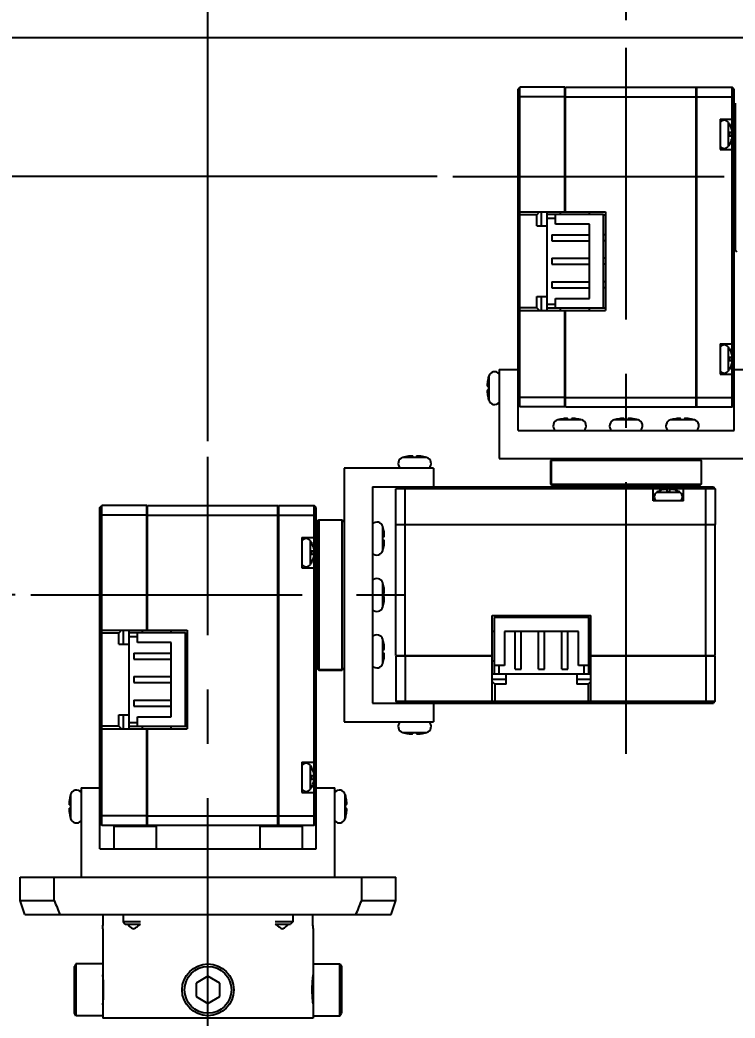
# Model space of a CAD drawing. Header units: millimetres. Extents: x 0 to 1400, y 0 to 990.
# Drawn here: x 659.7 to 735.8, y 822 to 928.2 of the extents above; entities that cross this region are included whole.
import ezdxf

# ---------------------------------------------------------------- set-up
doc = ezdxf.new("R2010")
doc.units = ezdxf.units.MM
doc.header["$LTSCALE"] = 77
doc.linetypes.add('CENTER', pattern=[0.6, 0.375, -0.075, 0.075, -0.075])
doc.layers.get('0').update_dxf_attribs({"linetype": 'CONTINUOUS'})
for name, color, linetype in [('02___PRT_ALL_AXES', 7, 'CONTINUOUS'), ('3_ALL_AXES', 7, 'CONTINUOUS'), ('7_ALL_FEATURES', 7, 'CONTINUOUS')]:
    doc.layers.add(name, color=color, linetype=linetype)
doc.styles.get("Standard").update_dxf_attribs({"font": 'txt', "width": 0.8})
doc.dimstyles.new('DIMSTYLE_1', dxfattribs={"dimtxt": 7.666667, "dimasz": 6.666667, "dimexe": 1, "dimexo": 0.5, "dimgap": 0.575, "dimtad": 1, "dimdsep": 46, "dimtxsty": 'Standard', "dimblk": '_FILLED', "dimblk1": '_FILLED', "dimblk2": '_FILLED', "dimcen": 0.09, "dimazin": 2, "dimtp": 0.01, "dimtm": 0.01, "dimtfac": 1, "dimtofl": 0, "dimtmove": 0, "dimatfit": 3, "dimldrblk": '_FILLED', "dimfxl": 0, "dimtolj": 1, "dimarcsym": 0})
doc.dimstyles.new('DIMSTYLE_2', dxfattribs={"dimtxt": 7.666667, "dimasz": 6.666667, "dimexe": 1, "dimexo": 0.5, "dimgap": 0.575, "dimtad": 1, "dimdec": 0, "dimdsep": 46, "dimtxsty": 'Standard', "dimblk": '_FILLED', "dimblk1": '_FILLED', "dimblk2": '_FILLED', "dimcen": 0.09, "dimazin": 2, "dimtp": 0.01, "dimtm": 0.01, "dimtfac": 1, "dimtdec": 0, "dimtofl": 0, "dimtmove": 0, "dimatfit": 3, "dimldrblk": '_FILLED', "dimfxl": 0, "dimtolj": 1, "dimarcsym": 0})
doc.dimstyles.new('DIMSTYLE_3', dxfattribs={"dimtxt": 7.666667, "dimasz": 6.666667, "dimexe": 1, "dimexo": 0.5, "dimgap": 0.575, "dimtad": 1, "dimdec": 1, "dimdsep": 46, "dimtxsty": 'Standard', "dimblk": '_FILLED', "dimblk1": '_FILLED', "dimblk2": '_FILLED', "dimcen": 0.09, "dimazin": 2, "dimtp": 0.01, "dimtm": 0.01, "dimtfac": 1, "dimtdec": 1, "dimtofl": 0, "dimtmove": 0, "dimatfit": 3, "dimldrblk": '_FILLED', "dimfxl": 0, "dimtolj": 1, "dimarcsym": 0})

# ---------------------------------------------------------------- blocks, each defined once
blk = doc.blocks.new('_FILLED')
at = {"color": 0, "linetype": 'ByBlock'}
blk.add_solid([(0, 0), (-1, 0.125), (-1, -0.125)], dxfattribs=at)
blk = doc.blocks.new('*D3')
at = {"color": 2, "linetype": 'Continuous'}
for p, q in [((704.1, 911.55), (578.87, 911.55)), ((582.21, 911.55), (582.21, 889.3)), ((582.21, 867.05), (582.21, 889.3)), ((659.19, 867.05), (578.87, 867.05))]:
    blk.add_line(p, q, dxfattribs=at)
at = {"color": 2, "linetype": 'Continuous', "xscale": 6.666666666699999, "yscale": 6.666666666699999, "zscale": 6.666666666699999}
for p, rotation in [((582.21, 911.55), 90), ((582.21, 867.05), 270)]:
    blk.add_blockref('_FILLED', p, dxfattribs=dict(at, rotation=rotation))
at = {"color": 2, "linetype": 'Continuous', "insert": (572.62, 889.3), "char_height": 7.667, "width": 24.5333, "attachment_point": 2, "rotation": 90, "line_spacing_factor": 0.9}
blk.add_mtext('44.5', dxfattribs=at)
blk = doc.blocks.new('*D5')
at = {"color": 2, "linetype": 'Continuous'}
for p, q in [((870.9, 857.98), (870.9, 245.62)), ((593.21, 283.58), (593.21, 245.62)), ((593.21, 248.95), (732.06, 248.95)), ((870.9, 248.95), (732.06, 248.95))]:
    blk.add_line(p, q, dxfattribs=at)
at = {"color": 2, "linetype": 'Continuous', "xscale": 6.666666666699999, "yscale": 6.666666666699999, "zscale": 6.666666666699999, "rotation": 180}
blk.add_blockref('_FILLED', (593.21, 248.95), dxfattribs=at)
at = {"color": 2, "linetype": 'Continuous', "xscale": 6.666666666699999, "yscale": 6.666666666699999, "zscale": 6.666666666699999}
blk.add_blockref('_FILLED', (870.9, 248.95), dxfattribs=at)
at = {"color": 2, "linetype": 'Continuous', "insert": (732.06, 258.53), "char_height": 7.667, "width": 18.4, "attachment_point": 2, "line_spacing_factor": 0.9}
blk.add_mtext('278', dxfattribs=at)
blk = doc.blocks.new('*D6')
at = {"color": 2, "linetype": 'Continuous'}
for p, q in [((744.9, 926.32), (560.24, 926.32)), ((563.57, 926.32), (563.57, 605.78)), ((563.57, 285.25), (563.57, 605.78)), ((756.55, 285.25), (560.24, 285.25))]:
    blk.add_line(p, q, dxfattribs=at)
at = {"color": 2, "linetype": 'Continuous', "xscale": 6.666666666699999, "yscale": 6.666666666699999, "zscale": 6.666666666699999}
for p, rotation in [((563.57, 926.32), 90), ((563.57, 285.25), 270)]:
    blk.add_blockref('_FILLED', p, dxfattribs=dict(at, rotation=rotation))
at = {"color": 2, "linetype": 'Continuous', "insert": (553.99, 605.78), "char_height": 7.667, "width": 30.6667, "attachment_point": 2, "rotation": 90, "line_spacing_factor": 0.9}
blk.add_mtext('641.1', dxfattribs=at)
blk = doc.blocks.new('*D7')
at = {"color": 2, "linetype": 'Continuous'}
for p, q in [((724.21, 928.2), (724.21, 941.05)), ((849.21, 911.81), (849.21, 941.05)), ((724.21, 937.72), (786.71, 937.72)), ((849.21, 937.72), (786.71, 937.72))]:
    blk.add_line(p, q, dxfattribs=at)
at = {"color": 2, "linetype": 'Continuous', "xscale": 6.666666666699999, "yscale": 6.666666666699999, "zscale": 6.666666666699999, "rotation": 180}
blk.add_blockref('_FILLED', (724.21, 937.72), dxfattribs=at)
at = {"color": 2, "linetype": 'Continuous', "xscale": 6.666666666699999, "yscale": 6.666666666699999, "zscale": 6.666666666699999}
blk.add_blockref('_FILLED', (849.21, 937.72), dxfattribs=at)
at = {"color": 2, "linetype": 'Continuous', "insert": (786.71, 947.3), "char_height": 7.667, "width": 18.4, "attachment_point": 2, "line_spacing_factor": 0.9}
blk.add_mtext('125', dxfattribs=at)
blk = doc.blocks.new('*D9')
at = {"color": 2, "linetype": 'Continuous'}
for p, q in [((679.71, 883.41), (679.71, 940.92)), ((724.21, 928.2), (724.21, 940.92)), ((679.71, 937.59), (701.96, 937.59)), ((724.21, 937.59), (701.96, 937.59))]:
    blk.add_line(p, q, dxfattribs=at)
at = {"color": 2, "linetype": 'Continuous', "xscale": 6.666666666699999, "yscale": 6.666666666699999, "zscale": 6.666666666699999, "rotation": 180}
blk.add_blockref('_FILLED', (679.71, 937.59), dxfattribs=at)
at = {"color": 2, "linetype": 'Continuous', "xscale": 6.666666666699999, "yscale": 6.666666666699999, "zscale": 6.666666666699999}
blk.add_blockref('_FILLED', (724.21, 937.59), dxfattribs=at)
at = {"color": 2, "linetype": 'Continuous', "insert": (701.96, 947.17), "char_height": 7.667, "width": 24.5333, "attachment_point": 2, "line_spacing_factor": 0.9}
blk.add_mtext('44.5', dxfattribs=at)

msp = doc.modelspace()

# ---------------------------------------------------------------- linework, layer by layer
at = {"color": 2, "linetype": 'Continuous'}
for p, q in [((735.712, 918.348), (735.812, 918.348)), ((735.712, 916.748), (735.812, 916.748)), ((735.712, 912.348), (735.812, 912.348)), ((735.712, 910.748), (735.812, 910.748)), ((735.712, 906.348), (735.812, 906.348)), ((735.712, 904.748), (735.812, 904.748)), ((717.412, 878.548), (717.412, 878.648)), ((719.012, 878.548), (719.012, 878.648)), ((723.412, 878.548), (723.412, 878.648)), ((725.012, 878.548), (725.012, 878.648)), ((729.412, 878.548), (729.412, 878.648)), ((731.012, 878.548), (731.012, 878.648)), ((691.212, 873.848), (691.312, 873.848)), ((691.212, 872.248), (691.312, 872.248)), ((691.212, 867.848), (691.312, 867.848)), ((691.212, 866.248), (691.312, 866.248)), ((691.212, 861.848), (691.312, 861.848)), ((691.212, 860.248), (691.312, 860.248))]:
    msp.add_line(p, q, dxfattribs=at)
at = {"layer": '02___PRT_ALL_AXES', "color": 7, "linetype": 'CENTER'}
for p, q in [((724.212, 850.161), (724.212, 926.531)), ((705.771, 911.548), (745.045, 911.548)), ((679.712, 631.767), (679.712, 881.746)), ((660.86, 867.048), (700.545, 867.048))]:
    msp.add_line(p, q, dxfattribs=at)
at = {"layer": '02___PRT_ALL_AXES', "color": 7, "linetype": 'Continuous'}
for p, q in [((710.712, 881.548), (737.712, 881.548)), ((694.212, 880.548), (694.212, 853.548)), ((659.712, 834.548), (659.712, 837.048)), ((699.712, 834.548), (699.712, 837.048)), ((668.558, 832.048), (668.558, 833.048)), ((690.866, 832.048), (690.866, 833.048)), ((668.512, 831.552), (668.512, 831.558)), ((668.512, 831.552), (668.512, 831.557)), ((668.512, 831.552), (668.512, 827.798)), ((690.912, 831.558), (690.912, 831.552)), ((690.912, 831.557), (690.912, 831.552)), ((690.912, 831.552), (690.912, 827.798)), ((668.524, 826.549), (668.512, 826.648)), ((690.9, 826.549), (690.912, 826.648)), ((690.9, 823.546), (690.899, 823.552))]:
    msp.add_line(p, q, dxfattribs=at)
for centre, radius, start, end in [((686.875, 831.428), 4.039, 1.83606, 8.82856), ((654.483, 825.198), 14.138, 352.93135, 353.28849), ((704.876, 825.19), 14.073, 186.70941, 187.06925)]:
    msp.add_arc(centre, radius, start, end, dxfattribs=at)
for points, knots in [([(668.512, 831.557), (668.513, 831.589), (668.52, 831.753), (668.537, 831.917), (668.558, 832.048)], [0, 0, 0, 0, 0.1933276, 1, 1, 1, 1]), ([(671.108, 832.048), (671.195, 831.969), (671.327, 831.851), (671.508, 831.702), (671.603, 831.63), (671.653, 831.6)], [0, 0, 0, 0, 0.4982765, 0.7499344, 1, 1, 1, 1]), ([(671.792, 831.552), (671.826, 831.552), (671.896, 831.575), (672.019, 831.653), (672.171, 831.765), (672.355, 831.906), (672.479, 832), (672.541, 832.048)], [0, 0, 0, 0, 0.1133558, 0.2339217, 0.4841995, 0.740189, 1, 1, 1, 1]), ([(686.882, 832.048), (686.945, 832), (687.068, 831.906), (687.252, 831.765), (687.404, 831.653), (687.528, 831.575), (687.597, 831.552), (687.631, 831.552)], [0, 0, 0, 0, 0.2598109, 0.5158003, 0.766078, 0.8866437, 1, 1, 1, 1]), ([(687.77, 831.6), (687.821, 831.63), (687.915, 831.702), (688.097, 831.851), (688.229, 831.969), (688.315, 832.048)], [0, 0, 0, 0, 0.2500656, 0.5017235, 1, 1, 1, 1]), ([(668.524, 823.546), (668.582, 824.044), (668.643, 825.048), (668.582, 826.052), (668.524, 826.55)], [0, 0, 0, 0, 0.5002007, 1, 1, 1, 1]), ([(690.899, 823.552), (690.841, 824.051), (690.781, 825.054), (690.842, 826.056), (690.9, 826.551)], [0, 0, 0, 0, 0.5024403, 1, 1, 1, 1])]:
    msp.add_open_spline(points, degree=3, knots=knots, dxfattribs=at)
for points in [[(671.653, 831.6), (671.695, 831.575), (671.743, 831.552), (671.792, 831.552)], [(687.631, 831.552), (687.68, 831.552), (687.728, 831.575), (687.77, 831.6)]]:
    msp.add_open_spline(points, degree=3, dxfattribs=at)
at = {"layer": '3_ALL_AXES', "color": 9, "linetype": 'Continuous'}
for p, q in [((709.592, 890.323), (709.592, 887.773)), ((719.487, 885.667), (716.937, 885.667)), ((725.487, 885.667), (722.937, 885.667)), ((731.487, 885.667), (728.937, 885.667)), ((702.987, 881.667), (700.437, 881.667)), ((698.332, 871.773), (698.332, 874.323)), ((698.332, 865.773), (698.332, 868.323)), ((698.332, 859.773), (698.332, 862.323)), ((700.437, 852.428), (702.987, 852.428)), ((665.092, 845.823), (665.092, 843.273)), ((694.332, 843.273), (694.332, 845.823))]:
    msp.add_line(p, q, dxfattribs=at)
at = {"layer": '3_ALL_AXES', "color": 7, "linetype": 'Continuous'}
for centre, start, end in [((710.223, 890.14), 41.99703, 163.90839), ((710.223, 887.955), 196.09161, 318.00297), ((717.119, 885.036), 106.09161, 228.00297), ((719.305, 885.036), 311.99703, 73.90839), ((723.119, 885.036), 106.09161, 228.00297), ((725.305, 885.036), 311.99703, 73.90839), ((729.119, 885.036), 106.09161, 228.00297), ((731.305, 885.036), 311.99703, 73.90839), ((700.619, 881.036), 106.09161, 228.00297), ((702.805, 881.036), 311.99703, 73.90839), ((697.7, 874.14), 16.09161, 138.00297), ((697.7, 871.955), 221.99703, 343.90839), ((697.7, 868.14), 16.09161, 138.00297), ((697.7, 865.955), 221.99703, 343.90839), ((697.7, 862.14), 16.09161, 138.00297), ((697.7, 859.955), 221.99703, 343.90839), ((700.619, 853.059), 131.99703, 253.90839), ((702.805, 853.059), 286.09161, 48.00297), ((665.723, 845.64), 41.99703, 163.90839), ((693.7, 845.64), 16.09161, 138.00297), ((665.723, 843.455), 196.09161, 318.00297), ((693.7, 843.455), 221.99703, 343.90839)]:
    msp.add_arc(centre, 0.657, start, end, dxfattribs=at)
at = {"layer": '7_ALL_FEATURES', "color": 7, "linetype": 'Continuous'}
for p, q in [((712.712, 920.848), (712.912, 921.048)), ((712.712, 884.548), (712.712, 920.848)), ((712.912, 887.048), (712.912, 921.048)), ((717.712, 921.048), (712.912, 921.048)), ((717.712, 907.798), (717.712, 921.048)), ((717.762, 920.598), (717.712, 920.598)), ((717.762, 907.798), (717.762, 921.048)), ((717.762, 921.048), (731.662, 921.048)), ((731.662, 887.048), (731.662, 921.048)), ((731.662, 920.598), (731.712, 920.598)), ((731.712, 921.048), (731.712, 887.048)), ((731.712, 921.048), (735.512, 921.048)), ((735.512, 887.048), (735.512, 921.048)), ((735.712, 920.848), (735.512, 921.048)), ((735.712, 884.548), (735.712, 920.848)), ((712.912, 920.048), (712.712, 919.965)), ((717.712, 920.048), (712.912, 920.048)), ((717.762, 919.861), (717.712, 919.861)), ((717.762, 920.048), (731.662, 920.048)), ((731.662, 919.861), (731.712, 919.861)), ((731.712, 920.048), (735.512, 920.048)), ((735.712, 919.965), (735.512, 920.048)), ((735.812, 918.448), (735.712, 918.348)), ((735.812, 919.348), (735.812, 903.791)), ((735.814, 919.348), (735.812, 919.348)), ((734.212, 917.648), (734.212, 914.448)), ((734.212, 917.648), (735.512, 917.648)), ((735.712, 917.848), (735.512, 917.648)), ((735.217, 917.148), (735.217, 917.133)), ((735.217, 916.224), (735.217, 915.871)), ((735.421, 916.224), (735.217, 916.224)), ((735.812, 916.648), (735.712, 916.748)), ((735.217, 915.871), (735.421, 915.871)), ((734.212, 914.448), (735.512, 914.448)), ((735.217, 914.962), (735.217, 914.948)), ((735.712, 914.248), (735.512, 914.448)), ((735.812, 912.448), (735.712, 912.348)), ((735.812, 910.648), (735.712, 910.748)), ((712.712, 907.998), (712.912, 907.798)), ((712.912, 907.798), (722.012, 907.798)), ((714.712, 907.498), (715.012, 907.798)), ((715.212, 906.298), (715.212, 907.798)), ((715.812, 897.298), (715.812, 907.798)), ((717.212, 907.798), (717.212, 907.548)), ((720.312, 907.548), (720.312, 907.798)), ((722.012, 907.798), (722.012, 897.298)), ((712.712, 907.58), (712.912, 907.498)), ((714.712, 907.498), (712.912, 907.498)), ((714.712, 906.298), (714.712, 907.498)), ((715.812, 907.548), (721.812, 907.548)), ((716.712, 907.098), (715.812, 907.098)), ((716.712, 906.498), (716.712, 907.548)), ((721.812, 897.548), (721.812, 907.548)), ((721.812, 907.498), (722.012, 907.498)), ((714.712, 906.298), (715.812, 906.298)), ((720.312, 906.498), (716.712, 906.498)), ((720.312, 898.598), (720.312, 906.498)), ((735.812, 906.448), (735.712, 906.348)), ((716.312, 905.368), (716.312, 904.728)), ((716.312, 905.368), (720.312, 905.368)), ((716.312, 904.728), (720.312, 904.728)), ((722.012, 905.368), (721.812, 905.368)), ((722.012, 904.728), (721.812, 904.728)), ((735.812, 904.648), (735.712, 904.748)), ((735.812, 903.79), (735.812, 903.748)), ((735.812, 903.748), (736.012, 903.548)), ((716.312, 902.868), (716.312, 902.228)), ((716.312, 902.868), (720.312, 902.868)), ((722.012, 902.868), (721.812, 902.868)), ((716.312, 902.228), (720.312, 902.228)), ((722.012, 902.228), (721.812, 902.228)), ((716.312, 900.368), (716.312, 899.728)), ((716.312, 900.368), (720.312, 900.368)), ((722.012, 900.368), (721.812, 900.368)), ((716.312, 899.728), (720.312, 899.728)), ((722.012, 899.728), (721.812, 899.728)), ((714.712, 897.598), (714.712, 898.798)), ((714.712, 898.798), (715.812, 898.798)), ((715.212, 897.298), (715.212, 898.798)), ((716.712, 897.548), (716.712, 898.598)), ((716.712, 898.598), (720.312, 898.598)), ((712.712, 897.515), (712.912, 897.598)), ((712.912, 897.298), (712.712, 897.098)), ((714.712, 897.598), (712.912, 897.598)), ((712.912, 897.298), (722.012, 897.298)), ((715.012, 897.298), (714.712, 897.598)), ((715.812, 897.998), (716.712, 897.998)), ((721.812, 897.548), (715.812, 897.548)), ((717.212, 897.548), (717.212, 897.298)), ((717.712, 887.048), (717.712, 897.298)), ((717.762, 887.048), (717.762, 897.298)), ((720.312, 897.298), (720.312, 897.548)), ((721.812, 897.598), (722.012, 897.598)), ((735.712, 893.948), (735.512, 893.748)), ((734.212, 893.748), (734.212, 890.548)), ((734.212, 893.748), (735.512, 893.748)), ((735.217, 893.248), (735.217, 893.233)), ((735.217, 892.324), (735.217, 891.971)), ((735.421, 892.324), (735.217, 892.324)), ((735.217, 891.971), (735.421, 891.971)), ((710.712, 891.048), (710.712, 881.548)), ((710.712, 891.048), (712.712, 891.048)), ((735.217, 891.062), (735.217, 891.048)), ((735.712, 891.048), (737.712, 891.048)), ((709.585, 890.298), (709.585, 890.28)), ((734.212, 890.548), (735.512, 890.548)), ((735.712, 890.348), (735.512, 890.548)), ((709.471, 889.255), (709.585, 889.255)), ((709.585, 888.84), (709.471, 888.84)), ((709.585, 889.255), (709.585, 888.84)), ((709.585, 887.815), (709.585, 887.798)), ((712.712, 888.13), (712.912, 888.048)), ((717.712, 888.048), (712.912, 888.048)), ((717.762, 888.234), (717.712, 888.234)), ((717.762, 888.048), (731.662, 888.048)), ((731.662, 888.234), (731.712, 888.234)), ((731.712, 888.048), (735.512, 888.048)), ((735.712, 888.13), (735.512, 888.048)), ((712.912, 887.048), (712.712, 887.248)), ((717.712, 887.048), (712.912, 887.048)), ((717.762, 887.498), (717.712, 887.498)), ((717.762, 887.048), (731.662, 887.048)), ((731.662, 887.498), (731.712, 887.498)), ((731.712, 887.048), (735.512, 887.048)), ((735.712, 887.248), (735.512, 887.048)), ((716.979, 885.674), (716.962, 885.674)), ((718.005, 885.674), (718.005, 885.788)), ((718.419, 885.674), (718.005, 885.674)), ((718.419, 885.788), (718.419, 885.674)), ((719.462, 885.674), (719.444, 885.674)), ((722.979, 885.674), (722.962, 885.674)), ((724.005, 885.674), (724.005, 885.788)), ((724.419, 885.674), (724.005, 885.674)), ((724.419, 885.788), (724.419, 885.674)), ((725.462, 885.674), (725.444, 885.674)), ((728.979, 885.674), (728.962, 885.674)), ((730.005, 885.674), (730.005, 885.788)), ((730.419, 885.674), (730.005, 885.674)), ((730.419, 885.788), (730.419, 885.674)), ((731.462, 885.674), (731.444, 885.674)), ((712.712, 884.548), (735.712, 884.548)), ((700.479, 881.674), (700.462, 881.674)), ((701.505, 881.674), (701.505, 881.788)), ((701.919, 881.674), (701.505, 881.674)), ((701.919, 881.788), (701.919, 881.674)), ((702.962, 881.674), (702.944, 881.674)), ((716.412, 881.548), (716.212, 881.348)), ((716.212, 878.848), (716.212, 881.348)), ((716.231, 881.348), (716.212, 881.348)), ((716.231, 881.348), (716.264, 881.381)), ((716.231, 881.348), (716.231, 878.848)), ((716.257, 878.848), (716.257, 881.348)), ((732.209, 881.348), (716.257, 881.348)), ((716.264, 881.381), (716.429, 881.547)), ((716.428, 881.52), (716.428, 881.547)), ((732.011, 881.547), (732.075, 881.482)), ((732.209, 881.348), (732.209, 878.848)), ((703.712, 880.548), (694.212, 880.548)), ((703.712, 880.548), (703.712, 878.548)), ((697.212, 878.548), (697.212, 855.548)), ((697.212, 878.548), (733.512, 878.548)), ((699.912, 878.548), (699.712, 878.348)), ((699.712, 874.548), (699.712, 878.348)), ((733.712, 878.348), (699.712, 878.348)), ((700.795, 878.548), (700.712, 878.348)), ((700.712, 874.548), (700.712, 878.348)), ((716.412, 878.648), (716.212, 878.848)), ((716.212, 878.848), (716.231, 878.848)), ((716.264, 878.814), (716.231, 878.848)), ((716.257, 878.848), (732.209, 878.848)), ((716.429, 878.648), (716.264, 878.814)), ((716.412, 878.648), (716.455, 878.648)), ((716.428, 878.648), (716.428, 878.675)), ((716.456, 878.648), (732.012, 878.648)), ((717.312, 878.648), (717.412, 878.548)), ((719.112, 878.648), (719.012, 878.548)), ((723.312, 878.648), (723.412, 878.548)), ((725.112, 878.648), (725.012, 878.548)), ((726.912, 878.548), (727.112, 878.348)), ((727.112, 877.048), (727.112, 878.348)), ((727.612, 878.053), (727.626, 878.053)), ((728.536, 878.256), (728.536, 878.053)), ((728.536, 878.053), (728.888, 878.053)), ((728.888, 878.053), (728.888, 878.256)), ((729.312, 878.648), (729.412, 878.548)), ((729.812, 878.053), (729.798, 878.053)), ((730.512, 878.548), (730.312, 878.348)), ((730.312, 877.048), (730.312, 878.348)), ((731.112, 878.648), (731.012, 878.548)), ((732.209, 878.848), (732.012, 878.65)), ((732.012, 878.648), (732.012, 878.65)), ((732.629, 878.548), (732.712, 878.348)), ((732.712, 874.548), (732.712, 878.348)), ((733.512, 878.548), (733.712, 878.348)), ((733.712, 878.348), (733.712, 874.548)), ((730.312, 877.048), (727.112, 877.048)), ((668.212, 876.348), (668.412, 876.548)), ((668.212, 840.048), (668.212, 876.348)), ((668.412, 842.548), (668.412, 876.548)), ((673.212, 876.548), (668.412, 876.548)), ((673.212, 863.298), (673.212, 876.548)), ((673.262, 876.098), (673.212, 876.098)), ((673.262, 863.298), (673.262, 876.548)), ((673.262, 876.548), (687.162, 876.548)), ((687.162, 842.548), (687.162, 876.548)), ((687.162, 876.098), (687.212, 876.098)), ((687.212, 876.548), (687.212, 842.548)), ((687.212, 876.548), (691.012, 876.548)), ((691.012, 842.548), (691.012, 876.548)), ((691.212, 876.348), (691.012, 876.548)), ((691.212, 840.048), (691.212, 876.348)), ((668.412, 875.548), (668.212, 875.465)), ((673.212, 875.548), (668.412, 875.548)), ((673.262, 875.361), (673.212, 875.361)), ((673.262, 875.548), (687.162, 875.548)), ((687.162, 875.361), (687.212, 875.361)), ((687.212, 875.548), (691.012, 875.548)), ((691.212, 875.465), (691.012, 875.548)), ((691.312, 874.848), (691.312, 859.291)), ((691.314, 874.848), (691.312, 874.848)), ((691.314, 874.848), (691.512, 875.045)), ((691.512, 875.045), (691.512, 859.092)), ((691.512, 875.045), (694.012, 875.045)), ((694.012, 859.092), (694.012, 875.045)), ((694.012, 875.045), (694.146, 874.911)), ((694.146, 874.911), (694.209, 874.848)), ((691.312, 873.948), (691.212, 873.848)), ((698.339, 874.28), (698.339, 874.298)), ((699.712, 874.548), (733.712, 874.548)), ((699.712, 860.598), (699.712, 874.498)), ((733.712, 874.498), (699.712, 874.498)), ((700.162, 874.498), (700.162, 874.548)), ((700.712, 860.598), (700.712, 874.498)), ((700.898, 874.498), (700.898, 874.548)), ((732.525, 874.498), (732.525, 874.548)), ((732.712, 860.598), (732.712, 874.498)), ((733.262, 874.498), (733.262, 874.548)), ((733.712, 860.598), (733.712, 874.498)), ((689.712, 873.148), (689.712, 869.948)), ((689.712, 873.148), (691.012, 873.148)), ((691.212, 873.348), (691.012, 873.148)), ((698.339, 872.84), (698.339, 873.255)), ((698.339, 873.255), (698.452, 873.255)), ((698.452, 872.84), (698.339, 872.84)), ((690.717, 872.648), (690.717, 872.633)), ((690.717, 871.724), (690.717, 871.371)), ((690.921, 871.724), (690.717, 871.724)), ((691.312, 872.148), (691.212, 872.248)), ((698.339, 871.798), (698.339, 871.815)), ((690.717, 871.371), (690.921, 871.371)), ((689.712, 869.948), (691.012, 869.948)), ((690.717, 870.462), (690.717, 870.448)), ((691.212, 869.748), (691.012, 869.948)), ((691.312, 867.948), (691.212, 867.848)), ((698.339, 868.28), (698.339, 868.298)), ((698.339, 866.84), (698.339, 867.255)), ((698.339, 867.255), (698.452, 867.255)), ((698.452, 866.84), (698.339, 866.84)), ((691.312, 866.148), (691.212, 866.248)), ((698.339, 865.798), (698.339, 865.815)), ((709.962, 855.748), (709.962, 864.848)), ((709.962, 864.848), (720.462, 864.848)), ((710.212, 858.648), (710.212, 864.648)), ((720.212, 864.648), (710.212, 864.648)), ((710.262, 864.848), (710.262, 864.648)), ((712.392, 864.848), (712.392, 864.648)), ((713.032, 864.848), (713.032, 864.648)), ((714.892, 864.848), (714.892, 864.648)), ((715.532, 864.848), (715.532, 864.648)), ((717.392, 864.848), (717.392, 864.648)), ((718.032, 864.848), (718.032, 864.648)), ((720.162, 864.848), (720.162, 864.648)), ((720.212, 864.648), (720.212, 858.648)), ((720.462, 855.748), (720.462, 864.848)), ((668.212, 863.498), (668.412, 863.298)), ((668.412, 863.298), (677.512, 863.298)), ((670.212, 862.998), (670.512, 863.298)), ((670.712, 861.798), (670.712, 863.298)), ((671.312, 852.798), (671.312, 863.298)), ((672.712, 863.298), (672.712, 863.048)), ((675.812, 863.048), (675.812, 863.298)), ((677.512, 863.298), (677.512, 852.798)), ((710.212, 863.148), (709.962, 863.148)), ((711.262, 863.148), (711.262, 859.548)), ((719.162, 863.148), (711.262, 863.148)), ((712.392, 859.148), (712.392, 863.148)), ((713.032, 859.148), (713.032, 863.148)), ((714.892, 859.148), (714.892, 863.148)), ((715.532, 859.148), (715.532, 863.148)), ((717.392, 859.148), (717.392, 863.148)), ((718.032, 859.148), (718.032, 863.148)), ((719.162, 859.548), (719.162, 863.148)), ((720.462, 863.148), (720.212, 863.148)), ((668.212, 863.08), (668.412, 862.998)), ((670.212, 862.998), (668.412, 862.998)), ((670.212, 861.798), (670.212, 862.998)), ((671.312, 863.048), (677.312, 863.048)), ((672.212, 862.598), (671.312, 862.598)), ((672.212, 861.998), (672.212, 863.048)), ((677.312, 853.048), (677.312, 863.048)), ((677.312, 862.998), (677.512, 862.998)), ((698.339, 862.28), (698.339, 862.298)), ((670.212, 861.798), (671.312, 861.798)), ((675.812, 861.998), (672.212, 861.998)), ((675.812, 854.098), (675.812, 861.998)), ((691.312, 861.948), (691.212, 861.848)), ((698.339, 860.84), (698.339, 861.255)), ((698.339, 861.255), (698.452, 861.255)), ((671.812, 860.868), (671.812, 860.228)), ((671.812, 860.868), (675.812, 860.868)), ((671.812, 860.228), (675.812, 860.228)), ((677.512, 860.868), (677.312, 860.868)), ((677.512, 860.228), (677.312, 860.228)), ((691.312, 860.148), (691.212, 860.248)), ((698.452, 860.84), (698.339, 860.84)), ((699.712, 860.598), (709.962, 860.598)), ((699.712, 860.548), (699.712, 855.748)), ((709.962, 860.548), (699.712, 860.548)), ((700.162, 860.598), (700.162, 860.548)), ((700.712, 860.548), (700.712, 855.748)), ((700.898, 860.598), (700.898, 860.548)), ((709.962, 860.048), (710.212, 860.048)), ((720.212, 860.048), (720.462, 860.048)), ((720.462, 860.598), (733.712, 860.598)), ((733.712, 860.548), (720.462, 860.548)), ((732.525, 860.598), (732.525, 860.548)), ((732.712, 860.548), (732.712, 855.748)), ((733.262, 860.598), (733.262, 860.548)), ((733.712, 855.748), (733.712, 860.548)), ((691.312, 859.29), (691.312, 859.248)), ((691.312, 859.264), (691.339, 859.264)), ((691.478, 859.1), (691.312, 859.264)), ((691.312, 859.248), (691.512, 859.048)), ((691.512, 859.066), (691.478, 859.1)), ((694.012, 859.092), (691.512, 859.092)), ((691.512, 859.066), (691.512, 859.048)), ((691.512, 859.066), (694.012, 859.066)), ((691.512, 859.048), (694.012, 859.048)), ((694.212, 859.248), (694.012, 859.048)), ((694.046, 859.1), (694.012, 859.066)), ((694.012, 859.048), (694.012, 859.066)), ((694.211, 859.264), (694.046, 859.1)), ((694.185, 859.264), (694.211, 859.264)), ((698.339, 859.798), (698.339, 859.815)), ((711.262, 859.548), (710.212, 859.548)), ((710.662, 859.548), (710.662, 858.648)), ((712.392, 859.148), (713.032, 859.148)), ((714.892, 859.148), (715.532, 859.148)), ((717.392, 859.148), (718.032, 859.148)), ((720.212, 859.548), (719.162, 859.548)), ((719.762, 858.648), (719.762, 859.548)), ((671.812, 858.368), (671.812, 857.728)), ((671.812, 858.368), (675.812, 858.368)), ((677.512, 858.368), (677.312, 858.368)), ((709.962, 858.648), (720.462, 858.648)), ((711.462, 858.048), (709.962, 858.048)), ((710.262, 857.548), (709.962, 857.848)), ((711.462, 857.548), (711.462, 858.648)), ((718.962, 858.648), (718.962, 857.548)), ((720.462, 858.048), (718.962, 858.048)), ((720.462, 857.848), (720.162, 857.548)), ((671.812, 857.728), (675.812, 857.728)), ((677.512, 857.728), (677.312, 857.728)), ((710.262, 857.548), (710.262, 855.748)), ((711.462, 857.548), (710.262, 857.548)), ((720.162, 857.548), (718.962, 857.548)), ((720.162, 857.548), (720.162, 855.748)), ((671.812, 855.868), (671.812, 855.228)), ((671.812, 855.868), (675.812, 855.868)), ((677.512, 855.868), (677.312, 855.868)), ((699.912, 855.548), (699.712, 855.748)), ((699.712, 855.748), (733.712, 855.748)), ((700.712, 855.748), (700.795, 855.548)), ((709.762, 855.548), (709.962, 855.748)), ((710.179, 855.548), (710.262, 855.748)), ((720.245, 855.548), (720.162, 855.748)), ((720.462, 855.748), (720.662, 855.548)), ((732.629, 855.548), (732.712, 855.748)), ((733.712, 855.748), (733.512, 855.548)), ((671.812, 855.228), (675.812, 855.228)), ((677.512, 855.228), (677.312, 855.228)), ((697.212, 855.548), (733.512, 855.548)), ((703.712, 855.548), (703.712, 853.548)), ((670.212, 853.098), (670.212, 854.298)), ((670.212, 854.298), (671.312, 854.298)), ((670.712, 852.798), (670.712, 854.298)), ((672.212, 853.048), (672.212, 854.098)), ((672.212, 854.098), (675.812, 854.098)), ((668.212, 853.015), (668.412, 853.098)), ((668.412, 852.798), (668.212, 852.598)), ((670.212, 853.098), (668.412, 853.098)), ((668.412, 852.798), (677.512, 852.798)), ((670.512, 852.798), (670.212, 853.098)), ((671.312, 853.498), (672.212, 853.498)), ((677.312, 853.048), (671.312, 853.048)), ((672.712, 853.048), (672.712, 852.798)), ((673.212, 842.548), (673.212, 852.798)), ((673.262, 842.548), (673.262, 852.798)), ((675.812, 852.798), (675.812, 853.048)), ((677.312, 853.098), (677.512, 853.098)), ((694.212, 853.548), (703.712, 853.548)), ((700.462, 852.421), (700.479, 852.421)), ((701.505, 852.307), (701.505, 852.421)), ((701.505, 852.421), (701.919, 852.421)), ((701.919, 852.421), (701.919, 852.307)), ((702.944, 852.421), (702.962, 852.421)), ((691.212, 849.448), (691.012, 849.248)), ((689.712, 849.248), (689.712, 846.048)), ((689.712, 849.248), (691.012, 849.248)), ((690.717, 848.748), (690.717, 848.733)), ((690.717, 847.824), (690.717, 847.471)), ((690.921, 847.824), (690.717, 847.824)), ((690.717, 847.471), (690.921, 847.471)), ((666.212, 846.548), (666.212, 837.048)), ((666.212, 846.548), (668.212, 846.548)), ((690.717, 846.562), (690.717, 846.548)), ((691.212, 846.548), (693.212, 846.548)), ((693.212, 837.048), (693.212, 846.548)), ((665.085, 845.798), (665.085, 845.78)), ((689.712, 846.048), (691.012, 846.048)), ((691.212, 845.848), (691.012, 846.048)), ((694.339, 845.78), (694.339, 845.798)), ((664.971, 844.755), (665.085, 844.755)), ((665.085, 844.34), (664.971, 844.34)), ((665.085, 844.755), (665.085, 844.34)), ((694.339, 844.34), (694.339, 844.755)), ((694.339, 844.755), (694.452, 844.755)), ((694.452, 844.34), (694.339, 844.34)), ((665.085, 843.315), (665.085, 843.298)), ((668.212, 843.63), (668.412, 843.548)), ((673.212, 843.548), (668.412, 843.548)), ((673.262, 843.734), (673.212, 843.734)), ((673.262, 842.998), (673.212, 842.998)), ((673.262, 843.548), (687.162, 843.548)), ((687.162, 843.734), (687.212, 843.734)), ((687.162, 842.998), (687.212, 842.998)), ((687.212, 843.548), (691.012, 843.548)), ((691.212, 843.63), (691.012, 843.548)), ((694.339, 843.298), (694.339, 843.315)), ((668.412, 842.548), (668.212, 842.748)), ((668.412, 842.548), (691.012, 842.548)), ((669.9, 842.548), (669.684, 842.423)), ((669.684, 842.423), (669.684, 840.048)), ((674.184, 842.423), (669.684, 842.423)), ((673.967, 842.548), (674.184, 842.423)), ((674.184, 842.423), (674.184, 840.048)), ((685.456, 842.548), (685.24, 842.423)), ((685.24, 842.423), (685.24, 840.048)), ((689.74, 842.423), (685.24, 842.423)), ((689.523, 842.548), (689.74, 842.423)), ((689.74, 842.423), (689.74, 840.048)), ((691.212, 842.748), (691.012, 842.548)), ((668.212, 840.048), (691.212, 840.048)), ((659.712, 837.048), (699.712, 837.048)), ((663.349, 834.548), (663.349, 837.048)), ((696.075, 834.548), (696.075, 837.048)), ((660.212, 833.048), (659.712, 834.548)), ((659.712, 834.548), (663.349, 834.548)), ((696.075, 834.548), (699.712, 834.548)), ((699.212, 833.048), (699.712, 834.548)), ((660.212, 833.048), (699.212, 833.048)), ((670.684, 833.048), (670.684, 832.273)), ((688.74, 833.048), (688.74, 832.273)), ((670.684, 832.273), (670.909, 832.048)), ((672.541, 832.273), (670.684, 832.273)), ((670.909, 832.048), (672.541, 832.048)), ((688.74, 832.273), (686.882, 832.273)), ((686.882, 832.048), (688.515, 832.048)), ((688.74, 832.273), (688.515, 832.048)), ((665.662, 827.798), (665.512, 827.538)), ((665.512, 822.557), (665.512, 827.538)), ((665.662, 827.798), (665.662, 822.298)), ((668.512, 827.798), (665.662, 827.798)), ((668.512, 827.798), (668.512, 822.048)), ((690.912, 827.798), (690.912, 822.048)), ((690.912, 827.798), (693.762, 827.798)), ((693.762, 822.298), (693.762, 827.798)), ((693.762, 827.798), (693.912, 827.538)), ((693.912, 827.538), (693.912, 822.557)), ((668.524, 826.548), (668.512, 826.548)), ((679.712, 826.491), (678.462, 825.769)), ((680.962, 825.769), (679.712, 826.491)), ((690.9, 826.548), (690.912, 826.548)), ((678.462, 825.769), (678.462, 824.326)), ((680.962, 824.326), (680.962, 825.769)), ((678.462, 824.326), (679.712, 823.604)), ((679.712, 823.604), (680.962, 824.326)), ((668.524, 823.548), (668.512, 823.548)), ((690.9, 823.548), (690.912, 823.548)), ((665.662, 822.298), (665.512, 822.557)), ((668.512, 822.298), (665.662, 822.298)), ((690.912, 822.048), (668.512, 822.048)), ((690.912, 822.298), (693.762, 822.298)), ((693.762, 822.298), (693.912, 822.557))]:
    msp.add_line(p, q, dxfattribs=at)
at = {"layer": '7_ALL_FEATURES', "color": 9, "linetype": 'Continuous'}
for p, q in [((735.11, 916.224), (735.11, 917.314)), ((735.11, 916.048), (735.11, 916.224)), ((735.11, 914.781), (735.11, 916.048)), ((735.11, 892.324), (735.11, 893.414)), ((735.11, 892.148), (735.11, 892.324)), ((735.11, 890.881), (735.11, 892.148)), ((729.979, 877.946), (727.445, 877.946)), ((690.61, 871.724), (690.61, 872.814)), ((690.61, 871.548), (690.61, 871.724)), ((690.61, 870.281), (690.61, 871.548)), ((690.61, 847.824), (690.61, 848.914)), ((690.61, 847.648), (690.61, 847.824)), ((690.61, 846.381), (690.61, 847.648))]:
    msp.add_line(p, q, dxfattribs=at)
at = {"layer": '7_ALL_FEATURES', "color": 7, "linetype": 'Continuous'}
for radius in [2.75, 2.49]:
    msp.add_circle((679.712, 825.048), radius, dxfattribs=at)
for centre, radius, start, end in [((734.661, 916.998), 0.55, 35.16045, 144.83955), ((733.312, 916.048), 2.2, 30, 35.16045), ((733.312, 916.048), 2.193, 15.90715, 29.6792), ((733.913, 916.219), 1.567, 13.99532, 15.90862), ((733.312, 916.048), 2.193, 330.3208, 344.09285), ((733.933, 915.871), 1.547, 344.07548, 347.26156), ((735.312, 915.864), 0.5, 323.17367, 360), ((734.661, 915.097), 0.55, 215.16045, 324.83955), ((733.312, 916.048), 2.2, 324.83955, 330), ((735.312, 907.232), 0.5, 0, 36.82633), ((734.661, 893.098), 0.55, 35.16045, 144.83955), ((733.312, 892.148), 2.2, 30, 35.16045), ((733.312, 892.148), 2.193, 15.90715, 29.6792), ((733.913, 892.319), 1.567, 13.99532, 15.90862), ((734.661, 891.197), 0.55, 215.16045, 324.83955), ((733.312, 892.148), 2.2, 324.83955, 330), ((733.312, 892.148), 2.193, 330.3208, 344.09285), ((733.933, 891.971), 1.547, 344.07548, 347.26156), ((712.698, 889.252), 3.266, 171.14836, 171.61025), ((714.012, 889.048), 4.595, 164.43952, 171.14845), ((714.012, 889.048), 4.6, 163.90839, 164.23222), ((712.698, 888.843), 3.266, 188.38976, 188.85164), ((714.012, 889.048), 4.595, 188.85155, 195.56048), ((714.012, 889.048), 4.6, 195.76778, 196.09161), ((718.212, 881.248), 4.6, 105.76778, 106.09161), ((718.212, 881.248), 4.595, 98.85155, 105.56048), ((718.007, 882.564), 3.263, 98.27543, 98.85172), ((718.417, 882.564), 3.263, 81.14829, 81.72461), ((718.212, 881.248), 4.595, 74.43952, 81.14845), ((718.212, 881.248), 4.6, 73.90839, 74.23222), ((724.212, 881.248), 4.6, 105.76778, 106.09161), ((724.212, 881.248), 4.595, 98.85155, 105.56048), ((724.007, 882.564), 3.263, 98.27543, 98.85172), ((724.417, 882.564), 3.263, 81.14829, 81.72461), ((724.212, 881.248), 4.595, 74.43952, 81.14845), ((724.212, 881.248), 4.6, 73.90839, 74.23222), ((730.212, 881.248), 4.6, 105.76778, 106.09161), ((730.212, 881.248), 4.595, 98.85155, 105.56048), ((730.007, 882.564), 3.263, 98.27543, 98.85172), ((730.417, 882.564), 3.263, 81.14829, 81.72461), ((730.212, 881.248), 4.595, 74.43952, 81.14845), ((730.212, 881.248), 4.6, 73.90839, 74.23222), ((701.712, 877.248), 4.6, 105.76778, 106.09161), ((701.712, 877.248), 4.595, 98.85155, 105.56048), ((701.507, 878.561), 3.266, 98.38976, 98.85164), ((701.916, 878.561), 3.266, 81.14836, 81.61025), ((701.712, 877.248), 4.595, 74.43952, 81.14845), ((701.712, 877.248), 4.6, 73.90839, 74.23222), ((723.415, 874.639), 9.807, 135.31507, 135.4805), ((720.098, 877.918), 5.142, 135.1099, 135.30557), ((661.661, 824.442), 77.076, 44.70424, 44.9002), ((720.101, 882.281), 5.147, 224.69388, 224.89006), ((719.896, 878.148), 0.5, 53.17367, 90), ((728.712, 876.148), 2.2, 120, 125.16045), ((728.712, 876.148), 2.193, 105.90715, 119.6792), ((728.535, 876.769), 1.547, 102.73788, 105.92421), ((728.528, 878.148), 0.5, 90, 126.82633), ((728.883, 876.747), 1.569, 74.08858, 75.9985), ((728.712, 876.148), 2.193, 60.3208, 74.09285), ((728.712, 876.148), 2.2, 54.83955, 60), ((727.761, 877.497), 0.55, 125.16045, 234.83955), ((729.662, 877.497), 0.55, 305.16045, 54.83955), ((702.829, 883.719), 12.368, 225.40807, 225.62252), ((690.967, 871.597), 4.592, 45.05451, 45.61968), ((693.912, 873.048), 4.6, 15.76778, 16.09161), ((693.912, 873.048), 4.595, 8.85155, 15.56048), ((695.228, 873.253), 3.263, 8.27543, 8.85172), ((690.161, 872.498), 0.55, 35.16045, 144.83955), ((688.812, 871.548), 2.2, 30, 35.16045), ((688.812, 871.548), 2.193, 15.90715, 29.6792), ((689.413, 871.719), 1.567, 13.99532, 15.90862), ((693.912, 873.048), 4.6, 343.90839, 344.23222), ((693.912, 873.048), 4.595, 344.43952, 351.14845), ((695.228, 872.842), 3.263, 351.14829, 351.72461), ((688.812, 871.548), 2.193, 330.3208, 344.09285), ((689.433, 871.371), 1.547, 344.07548, 347.26156), ((690.812, 871.364), 0.5, 323.17367, 360), ((690.161, 870.597), 0.55, 215.16045, 324.83955), ((688.812, 871.548), 2.2, 324.83955, 330), ((693.912, 867.048), 4.6, 15.76778, 16.09161), ((693.912, 867.048), 4.595, 8.85155, 15.56048), ((695.228, 867.253), 3.263, 8.27543, 8.85172), ((693.912, 867.048), 4.595, 344.43952, 351.14845), ((695.228, 866.842), 3.263, 351.14829, 351.72461), ((693.912, 867.048), 4.6, 343.90839, 344.23222), ((690.812, 862.732), 0.5, 0, 36.82633), ((693.912, 861.048), 4.6, 15.76778, 16.09161), ((693.912, 861.048), 4.595, 8.85155, 15.56048), ((695.228, 861.253), 3.263, 8.27543, 8.85172), ((693.912, 861.048), 4.595, 344.43952, 351.14845), ((695.228, 860.842), 3.263, 351.14829, 351.72461), ((694.943, 862.935), 5.144, 225.10995, 225.30623), ((637.134, 804.525), 77.035, 45.09979, 45.29586), ((756.742, 796.144), 88.869, 134.7304, 134.90034), ((689.974, 863.544), 6.004, 314.72062, 314.89078), ((693.912, 861.048), 4.6, 343.90839, 344.23222), ((701.712, 856.848), 4.6, 253.90839, 254.23222), ((701.712, 856.848), 4.595, 254.43952, 261.14845), ((701.507, 855.534), 3.266, 261.14836, 261.61025), ((701.916, 855.534), 3.266, 278.38976, 278.85164), ((701.712, 856.848), 4.595, 278.85155, 285.56048), ((701.712, 856.848), 4.6, 285.76778, 286.09161), ((690.161, 848.598), 0.55, 35.16045, 144.83955), ((688.812, 847.648), 2.2, 30, 35.16045), ((688.812, 847.648), 2.193, 15.90715, 29.6792), ((689.413, 847.819), 1.567, 13.99532, 15.90862), ((690.161, 846.697), 0.55, 215.16045, 324.83955), ((688.812, 847.648), 2.2, 324.83955, 330), ((688.812, 847.648), 2.193, 330.3208, 344.09285), ((689.433, 847.471), 1.547, 344.07548, 347.26156), ((668.198, 844.752), 3.266, 171.14836, 171.61025), ((669.512, 844.548), 4.595, 164.43952, 171.14845), ((669.512, 844.548), 4.6, 163.90839, 164.23222), ((689.912, 844.548), 4.6, 15.76778, 16.09161), ((689.912, 844.548), 4.595, 8.85155, 15.56048), ((691.225, 844.752), 3.266, 8.38976, 8.85164), ((668.198, 844.343), 3.266, 188.38976, 188.85164), ((669.512, 844.548), 4.595, 188.85155, 195.56048), ((669.512, 844.548), 4.6, 195.76778, 196.09161), ((689.912, 844.548), 4.6, 343.90839, 344.23222), ((689.912, 844.548), 4.595, 344.43952, 351.14845), ((691.226, 844.343), 3.266, 351.14836, 351.61025), ((992.481, 968.627), 355.395, 202.16466, 202.42603), ((366.942, 968.627), 355.395, 337.57397, 337.83534)]:
    msp.add_arc(centre, radius, start, end, dxfattribs=at)
for points, knots in [([(735.434, 916.598), (735.446, 916.55), (735.46, 916.48), (735.47, 916.39), (735.471, 916.334), (735.467, 916.288), (735.458, 916.253), (735.443, 916.229), (735.428, 916.224), (735.421, 916.224)], [0, 0, 0, 0, 0.3733261, 0.5382513, 0.6809231, 0.7970089, 0.8850201, 0.9484059, 1, 1, 1, 1]), ([(735.421, 915.871), (735.456, 915.871), (735.471, 915.79), (735.47, 915.723), (735.464, 915.638), (735.452, 915.574), (735.442, 915.53)], [0, 0, 0, 0, 0.301491, 0.4459027, 0.6139851, 1, 1, 1, 1]), ([(735.434, 892.698), (735.446, 892.65), (735.46, 892.58), (735.47, 892.49), (735.471, 892.434), (735.467, 892.388), (735.458, 892.353), (735.443, 892.329), (735.428, 892.324), (735.421, 892.324)], [0, 0, 0, 0, 0.3733261, 0.5382513, 0.6809231, 0.7970089, 0.8850201, 0.9484059, 1, 1, 1, 1]), ([(735.421, 891.971), (735.456, 891.971), (735.471, 891.89), (735.47, 891.823), (735.464, 891.738), (735.452, 891.674), (735.442, 891.63)], [0, 0, 0, 0, 0.301491, 0.4459027, 0.6139851, 1, 1, 1, 1]), ([(709.467, 889.729), (709.463, 889.698), (709.455, 889.637), (709.446, 889.548), (709.44, 889.467), (709.438, 889.396), (709.44, 889.345), (709.444, 889.311), (709.447, 889.291), (709.452, 889.276), (709.457, 889.264), (709.463, 889.257), (709.469, 889.255), (709.471, 889.255)], [0, 0, 0, 0, 0.1939747, 0.3791437, 0.5487613, 0.6965999, 0.8174416, 0.8665209, 0.9076337, 0.9407308, 0.9661251, 0.9849136, 1, 1, 1, 1]), ([(709.471, 888.84), (709.469, 888.84), (709.463, 888.838), (709.457, 888.831), (709.452, 888.819), (709.447, 888.804), (709.444, 888.784), (709.44, 888.75), (709.438, 888.699), (709.44, 888.628), (709.446, 888.547), (709.455, 888.458), (709.463, 888.397), (709.467, 888.366)], [0, 0, 0, 0, 0.0150866, 0.0338758, 0.0592709, 0.092369, 0.133483, 0.1825637, 0.3034076, 0.451246, 0.6208626, 0.8060294, 1, 1, 1, 1]), ([(718.005, 885.788), (718.005, 885.791), (718.003, 885.796), (717.995, 885.802), (717.984, 885.807), (717.969, 885.812), (717.949, 885.815), (717.916, 885.819), (717.865, 885.821), (717.795, 885.819), (717.715, 885.814), (717.628, 885.805), (717.568, 885.797), (717.537, 885.793)], [0, 0, 0, 0, 0.0151573, 0.0339741, 0.0593401, 0.0923644, 0.1333686, 0.1823135, 0.3028593, 0.450458, 0.6199963, 0.8053992, 1, 1, 1, 1]), ([(718.886, 885.793), (718.856, 885.797), (718.796, 885.805), (718.708, 885.814), (718.628, 885.819), (718.558, 885.821), (718.508, 885.819), (718.474, 885.815), (718.455, 885.812), (718.44, 885.807), (718.428, 885.802), (718.421, 885.796), (718.419, 885.791), (718.419, 885.788)], [0, 0, 0, 0, 0.194609, 0.3800133, 0.5495485, 0.6971443, 0.8176879, 0.866632, 0.9076356, 0.9406598, 0.9660257, 0.9848426, 1, 1, 1, 1]), ([(724.005, 885.788), (724.005, 885.791), (724.003, 885.796), (723.995, 885.802), (723.984, 885.807), (723.969, 885.812), (723.949, 885.815), (723.916, 885.819), (723.865, 885.821), (723.795, 885.819), (723.715, 885.814), (723.628, 885.805), (723.568, 885.797), (723.537, 885.793)], [0, 0, 0, 0, 0.0151573, 0.0339741, 0.0593401, 0.0923644, 0.1333686, 0.1823135, 0.3028593, 0.450458, 0.6199963, 0.8053992, 1, 1, 1, 1]), ([(724.886, 885.793), (724.856, 885.797), (724.796, 885.805), (724.708, 885.814), (724.628, 885.819), (724.558, 885.821), (724.508, 885.819), (724.474, 885.815), (724.455, 885.812), (724.44, 885.807), (724.428, 885.802), (724.421, 885.796), (724.419, 885.791), (724.419, 885.788)], [0, 0, 0, 0, 0.194609, 0.3800133, 0.5495485, 0.6971443, 0.8176879, 0.866632, 0.9076356, 0.9406598, 0.9660257, 0.9848426, 1, 1, 1, 1]), ([(730.005, 885.788), (730.005, 885.791), (730.003, 885.796), (729.995, 885.802), (729.984, 885.807), (729.969, 885.812), (729.949, 885.815), (729.916, 885.819), (729.865, 885.821), (729.795, 885.819), (729.715, 885.814), (729.628, 885.805), (729.568, 885.797), (729.537, 885.793)], [0, 0, 0, 0, 0.0151573, 0.0339741, 0.0593401, 0.0923644, 0.1333686, 0.1823135, 0.3028593, 0.450458, 0.6199963, 0.8053992, 1, 1, 1, 1]), ([(730.886, 885.793), (730.856, 885.797), (730.796, 885.805), (730.708, 885.814), (730.628, 885.819), (730.558, 885.821), (730.508, 885.819), (730.474, 885.815), (730.455, 885.812), (730.44, 885.807), (730.428, 885.802), (730.421, 885.796), (730.419, 885.791), (730.419, 885.788)], [0, 0, 0, 0, 0.194609, 0.3800133, 0.5495485, 0.6971443, 0.8176879, 0.866632, 0.9076356, 0.9406598, 0.9660257, 0.9848426, 1, 1, 1, 1]), ([(701.505, 881.788), (701.505, 881.791), (701.503, 881.796), (701.495, 881.802), (701.484, 881.808), (701.468, 881.812), (701.448, 881.815), (701.414, 881.819), (701.363, 881.821), (701.292, 881.819), (701.211, 881.814), (701.123, 881.805), (701.062, 881.797), (701.031, 881.792)], [0, 0, 0, 0, 0.0150866, 0.0338758, 0.0592709, 0.092369, 0.133483, 0.1825637, 0.3034076, 0.451246, 0.6208626, 0.8060294, 1, 1, 1, 1]), ([(702.393, 881.792), (702.362, 881.797), (702.301, 881.805), (702.213, 881.814), (702.131, 881.819), (702.061, 881.821), (702.009, 881.819), (701.975, 881.815), (701.955, 881.812), (701.94, 881.808), (701.928, 881.802), (701.921, 881.796), (701.919, 881.791), (701.919, 881.788)], [0, 0, 0, 0, 0.1939747, 0.3791437, 0.5487613, 0.6965999, 0.8174416, 0.8665209, 0.9076337, 0.9407308, 0.9661251, 0.9849136, 1, 1, 1, 1]), ([(728.194, 878.278), (728.239, 878.288), (728.303, 878.3), (728.387, 878.306), (728.454, 878.307), (728.536, 878.292), (728.536, 878.256)], [0, 0, 0, 0, 0.3860025, 0.554075, 0.6984965, 1, 1, 1, 1]), ([(728.888, 878.256), (728.888, 878.263), (728.894, 878.279), (728.917, 878.294), (728.952, 878.303), (728.998, 878.307), (729.054, 878.305), (729.144, 878.296), (729.214, 878.282), (729.262, 878.27)], [0, 0, 0, 0, 0.0516614, 0.1150909, 0.2031749, 0.3192748, 0.4618807, 0.6268039, 1, 1, 1, 1]), ([(698.452, 873.255), (698.455, 873.255), (698.46, 873.257), (698.466, 873.264), (698.472, 873.275), (698.476, 873.291), (698.48, 873.31), (698.483, 873.343), (698.485, 873.394), (698.484, 873.464), (698.478, 873.544), (698.47, 873.631), (698.462, 873.691), (698.457, 873.722)], [0, 0, 0, 0, 0.0151573, 0.0339741, 0.0593401, 0.0923644, 0.1333686, 0.1823135, 0.3028593, 0.450458, 0.6199963, 0.8053992, 1, 1, 1, 1]), ([(698.457, 872.373), (698.462, 872.404), (698.47, 872.464), (698.478, 872.551), (698.484, 872.631), (698.485, 872.701), (698.483, 872.752), (698.48, 872.785), (698.476, 872.804), (698.472, 872.82), (698.466, 872.831), (698.46, 872.838), (698.455, 872.84), (698.452, 872.84)], [0, 0, 0, 0, 0.194609, 0.3800133, 0.5495485, 0.6971443, 0.8176879, 0.866632, 0.9076356, 0.9406598, 0.9660257, 0.9848426, 1, 1, 1, 1]), ([(690.934, 872.098), (690.946, 872.05), (690.96, 871.98), (690.97, 871.89), (690.971, 871.834), (690.967, 871.788), (690.958, 871.753), (690.943, 871.729), (690.928, 871.724), (690.921, 871.724)], [0, 0, 0, 0, 0.3733261, 0.5382513, 0.6809231, 0.7970089, 0.8850201, 0.9484059, 1, 1, 1, 1]), ([(690.921, 871.371), (690.956, 871.371), (690.971, 871.29), (690.97, 871.223), (690.964, 871.138), (690.952, 871.074), (690.942, 871.03)], [0, 0, 0, 0, 0.301491, 0.4459027, 0.6139851, 1, 1, 1, 1]), ([(698.452, 867.255), (698.455, 867.255), (698.46, 867.257), (698.466, 867.264), (698.472, 867.275), (698.476, 867.291), (698.48, 867.31), (698.483, 867.343), (698.485, 867.394), (698.484, 867.464), (698.478, 867.544), (698.47, 867.631), (698.462, 867.691), (698.457, 867.722)], [0, 0, 0, 0, 0.0151573, 0.0339741, 0.0593401, 0.0923644, 0.1333686, 0.1823135, 0.3028593, 0.450458, 0.6199963, 0.8053992, 1, 1, 1, 1]), ([(698.457, 866.373), (698.462, 866.404), (698.47, 866.464), (698.478, 866.551), (698.484, 866.631), (698.485, 866.701), (698.483, 866.752), (698.48, 866.785), (698.476, 866.804), (698.472, 866.82), (698.466, 866.831), (698.46, 866.838), (698.455, 866.84), (698.452, 866.84)], [0, 0, 0, 0, 0.194609, 0.3800133, 0.5495485, 0.6971443, 0.8176879, 0.866632, 0.9076356, 0.9406598, 0.9660257, 0.9848426, 1, 1, 1, 1]), ([(698.452, 861.255), (698.455, 861.255), (698.46, 861.257), (698.466, 861.264), (698.472, 861.275), (698.476, 861.291), (698.48, 861.31), (698.483, 861.343), (698.485, 861.394), (698.484, 861.464), (698.478, 861.544), (698.47, 861.631), (698.462, 861.691), (698.457, 861.722)], [0, 0, 0, 0, 0.0151573, 0.0339741, 0.0593401, 0.0923644, 0.1333686, 0.1823135, 0.3028593, 0.450458, 0.6199963, 0.8053992, 1, 1, 1, 1]), ([(698.457, 860.373), (698.462, 860.404), (698.47, 860.464), (698.478, 860.551), (698.484, 860.631), (698.485, 860.701), (698.483, 860.752), (698.48, 860.785), (698.476, 860.804), (698.472, 860.82), (698.466, 860.831), (698.46, 860.838), (698.455, 860.84), (698.452, 860.84)], [0, 0, 0, 0, 0.194609, 0.3800133, 0.5495485, 0.6971443, 0.8176879, 0.866632, 0.9076356, 0.9406598, 0.9660257, 0.9848426, 1, 1, 1, 1]), ([(701.031, 852.303), (701.062, 852.298), (701.123, 852.29), (701.211, 852.281), (701.292, 852.276), (701.363, 852.274), (701.414, 852.276), (701.448, 852.28), (701.468, 852.283), (701.484, 852.288), (701.495, 852.293), (701.503, 852.299), (701.505, 852.304), (701.505, 852.307)], [0, 0, 0, 0, 0.1939747, 0.3791437, 0.5487613, 0.6965999, 0.8174416, 0.8665209, 0.9076337, 0.9407308, 0.9661251, 0.9849136, 1, 1, 1, 1]), ([(701.919, 852.307), (701.919, 852.304), (701.921, 852.299), (701.928, 852.293), (701.94, 852.288), (701.955, 852.283), (701.975, 852.28), (702.009, 852.276), (702.061, 852.274), (702.131, 852.276), (702.213, 852.281), (702.301, 852.29), (702.362, 852.298), (702.393, 852.303)], [0, 0, 0, 0, 0.0150866, 0.0338758, 0.0592709, 0.092369, 0.133483, 0.1825637, 0.3034076, 0.451246, 0.6208626, 0.8060294, 1, 1, 1, 1]), ([(690.934, 848.198), (690.946, 848.15), (690.96, 848.08), (690.97, 847.99), (690.971, 847.934), (690.967, 847.888), (690.958, 847.853), (690.943, 847.829), (690.928, 847.824), (690.921, 847.824)], [0, 0, 0, 0, 0.3733261, 0.5382513, 0.6809231, 0.7970089, 0.8850201, 0.9484059, 1, 1, 1, 1]), ([(690.921, 847.471), (690.956, 847.471), (690.971, 847.39), (690.97, 847.323), (690.964, 847.238), (690.952, 847.174), (690.942, 847.13)], [0, 0, 0, 0, 0.301491, 0.4459027, 0.6139851, 1, 1, 1, 1]), ([(664.967, 845.229), (664.963, 845.198), (664.955, 845.137), (664.946, 845.048), (664.94, 844.967), (664.938, 844.896), (664.94, 844.845), (664.944, 844.811), (664.947, 844.791), (664.952, 844.776), (664.957, 844.764), (664.963, 844.757), (664.969, 844.755), (664.971, 844.755)], [0, 0, 0, 0, 0.1939747, 0.3791437, 0.5487613, 0.6965999, 0.8174416, 0.8665209, 0.9076337, 0.9407308, 0.9661251, 0.9849136, 1, 1, 1, 1]), ([(694.452, 844.755), (694.455, 844.755), (694.46, 844.757), (694.467, 844.764), (694.472, 844.776), (694.476, 844.791), (694.48, 844.811), (694.483, 844.845), (694.485, 844.896), (694.483, 844.967), (694.478, 845.048), (694.469, 845.137), (694.461, 845.198), (694.456, 845.229)], [0, 0, 0, 0, 0.0150866, 0.0338758, 0.0592709, 0.092369, 0.133483, 0.1825637, 0.3034076, 0.451246, 0.6208626, 0.8060294, 1, 1, 1, 1]), ([(664.971, 844.34), (664.969, 844.34), (664.963, 844.338), (664.957, 844.331), (664.952, 844.319), (664.947, 844.304), (664.944, 844.284), (664.94, 844.25), (664.938, 844.199), (664.94, 844.128), (664.946, 844.047), (664.955, 843.958), (664.963, 843.897), (664.967, 843.866)], [0, 0, 0, 0, 0.0150866, 0.0338758, 0.0592709, 0.092369, 0.133483, 0.1825637, 0.3034076, 0.451246, 0.6208626, 0.8060294, 1, 1, 1, 1]), ([(694.456, 843.866), (694.461, 843.897), (694.469, 843.958), (694.478, 844.047), (694.483, 844.128), (694.485, 844.199), (694.483, 844.25), (694.48, 844.284), (694.476, 844.304), (694.472, 844.319), (694.467, 844.331), (694.46, 844.338), (694.455, 844.34), (694.452, 844.34)], [0, 0, 0, 0, 0.1939747, 0.3791437, 0.5487613, 0.6965999, 0.8174416, 0.8665209, 0.9076337, 0.9407308, 0.9661251, 0.9849136, 1, 1, 1, 1])]:
    msp.add_open_spline(points, degree=3, knots=knots, dxfattribs=at)
for points in [[(716.423, 881.514), (716.368, 881.459), (716.312, 881.403), (716.257, 881.348)], [(732.075, 881.482), (732.12, 881.437), (732.165, 881.392), (732.209, 881.348)]]:
    msp.add_open_spline(points, degree=3, dxfattribs=at)

# ---------------------------------------------------------------- dimensions: what is measured, and where the dimension line sits
at = {"color": 2, "linetype": 'Continuous'}
for base, p1, p2, angle, dimstyle, picture, middle in [((679.712, 937.586), (724.212, 927.698), (679.712, 882.913), 180, 'DIMSTYLE_1', '*D9', (702.153, 937.586)), ((563.573, 926.32), (757.045, 285.248), (745.399, 926.32), 90, 'DIMSTYLE_3', '*D6', (563.573, 605.017)), ((582.206, 911.548), (659.693, 867.048), (704.604, 911.548), 90, 'DIMSTYLE_1', '*D3', (582.206, 889.489))]:
    dim = msp.add_linear_dim(base=base, p1=p1, p2=p2, angle=angle, dimstyle=dimstyle, dxfattribs=at)
    dim.commit()
    dim.dimension.update_dxf_attribs({"geometry": picture, "text_midpoint": middle, "dimtype": 160})
for base, p1, p2, dimstyle, picture, middle in [((849.212, 937.717), (724.212, 927.698), (849.212, 911.311), 'DIMSTYLE_1', '*D7', (787.67, 937.717)), ((870.902, 248.95), (593.212, 284.081), (870.902, 858.477), 'DIMSTYLE_2', '*D5', (732.248, 248.95))]:
    dim = msp.add_linear_dim(base=base, p1=p1, p2=p2, dimstyle=dimstyle, dxfattribs=at)
    dim.commit()
    dim.dimension.update_dxf_attribs({"geometry": picture, "text_midpoint": middle, "dimtype": 160})

doc.saveas('drawing.dxf')
